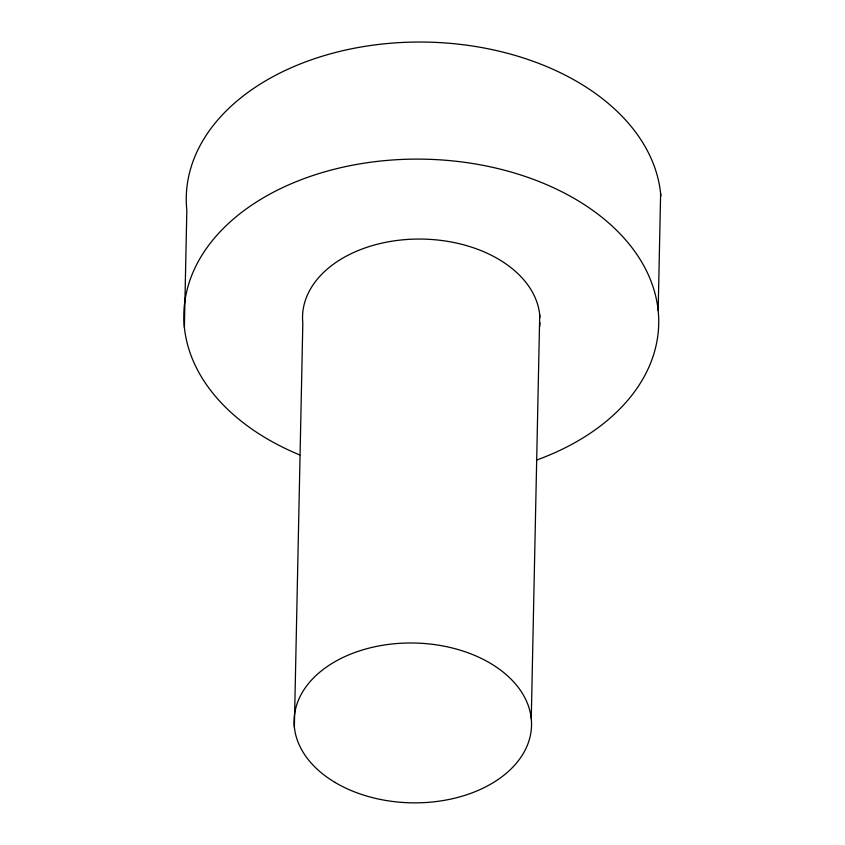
<?xml version="1.0" encoding="UTF-8"?>
<svg xmlns="http://www.w3.org/2000/svg" width="845" height="845" viewBox="0 0 845 845"><rect width="100%" height="100%" fill="white"/><g stroke="black" fill="none" stroke-linecap="round" stroke-linejoin="round"><path stroke-width="1.27" d="M184.379 327.406L186.829 210.32A237.498 159.842 1.2 0 1 409.117 42.187A237.498 159.842 1.2 0 1 660.853 196.082M294.366 727.133L302.827 323.202A118.744 79.916 1.2 0 1 414.927 239.103A118.744 79.916 1.2 0 1 539.923 317.382M531.262 718.715L539.723 314.784M658.17 310.58L660.621 193.494M299.795 454.959A237.498 159.842 1.2 0 1 241.628 212.391A237.498 159.842 1.2 0 1 605.611 220.323A237.498 159.842 1.2 0 1 536.417 460.113M539.966 322.61A118.744 79.916 1.2 0 1 539.649 326.55M334.905 782.343A118.744 79.916 1.2 0 0 529.361 739.512A118.744 79.916 1.2 0 0 374.177 646.9A118.744 79.916 1.2 0 0 334.905 782.343"/></g></svg>
